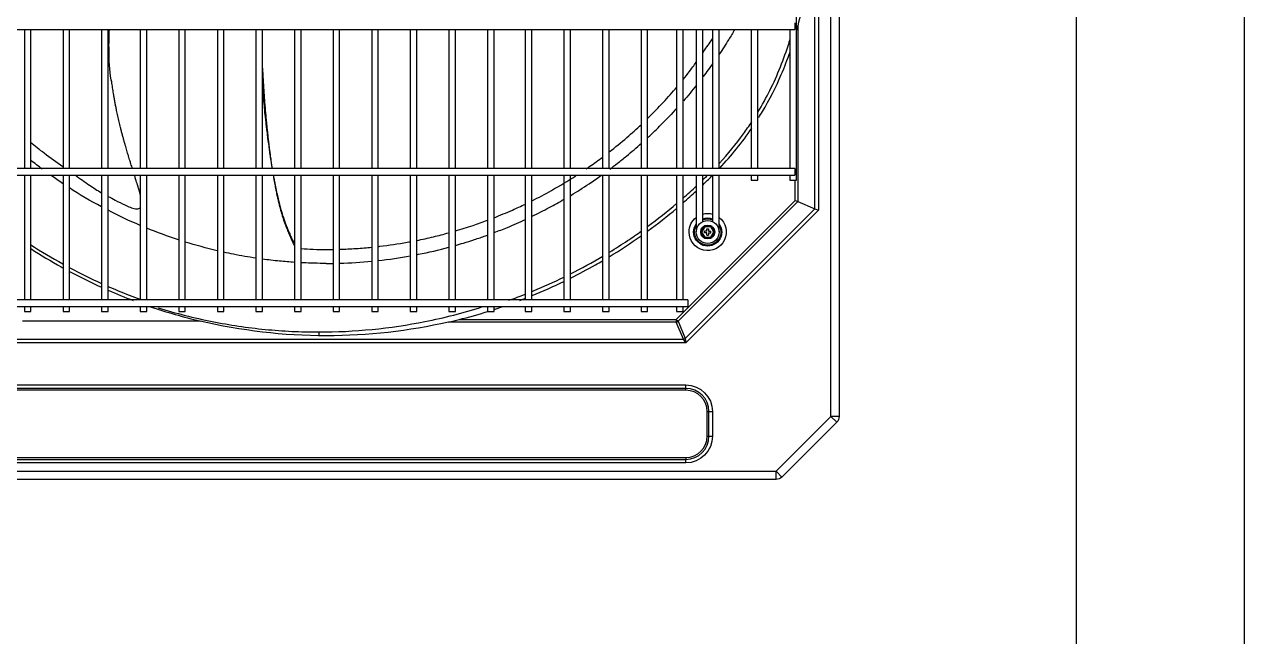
# Model space of a CAD drawing. Header units: millimetres. Extents: x 0 to 504600, y 0 to 118800.
# Drawn here: x 434756 to 435499, y 51698 to 52071 of the extents above; entities that cross this region are included whole.
import ezdxf

# ---------------------------------------------------------------- set-up
doc = ezdxf.new("R2010")
doc.units = ezdxf.units.MM
doc.header["$LTSCALE"] = 200
for name, color, linetype in [('LG-AIRCON', 240, 'Continuous'), ('PAD', 5, 'Continuous'), ('냉매배관평면도', 2, 'Continuous')]:
    doc.layers.add(name, color=color, linetype=linetype)

# ---------------------------------------------------------------- blocks, each defined once
blk = doc.blocks.new('UXB1', base_point=(168674.67, -72229.04))
at = {"layer": 'LG-AIRCON', "color": 0}
for p, q in [((169288.54, -72188.83), (169288.54, -71507.37)), ((169293.54, -71507.37), (169293.54, -72188.83)), ((169278.82, -72062.34), (169278.82, -71574.19)), ((169280.94, -71572.66), (169280.94, -72063.22)), ((169267.49, -72044.9), (169267.49, -71590.98)), ((168081.96, -71953.12), (169266.49, -71953.12)), ((168797.42, -71953.11), (168797.42, -72037.9)), ((168801.42, -72037.9), (168801.42, -71953.11)), ((168820.92, -71953.11), (168820.92, -72037.9)), ((168824.92, -72037.9), (168824.92, -71953.11)), ((168844.41, -71953.11), (168844.41, -72037.9)), ((168848.41, -72037.9), (168848.41, -71953.11)), ((168867.91, -71953.11), (168867.91, -72037.9)), ((168871.91, -72037.9), (168871.91, -71953.11)), ((168891.41, -71953.11), (168891.41, -72037.9)), ((168895.41, -72037.9), (168895.41, -71953.11)), ((168914.9, -71953.11), (168914.9, -72037.9)), ((168918.9, -72037.9), (168918.9, -71953.11)), ((168938.4, -71953.11), (168938.4, -72037.9)), ((168942.4, -72037.9), (168942.4, -71953.11)), ((168961.9, -71953.11), (168961.9, -72037.9)), ((168965.9, -72037.9), (168965.9, -71953.11)), ((168985.39, -71953.11), (168985.39, -72037.9)), ((168989.39, -72037.9), (168989.39, -71953.11)), ((169008.89, -71953.11), (169008.89, -72037.9)), ((169012.89, -72037.9), (169012.89, -71953.11)), ((169032.38, -71953.11), (169032.38, -72037.9)), ((169036.38, -72037.9), (169036.38, -71953.11)), ((169055.88, -71953.11), (169055.88, -72037.9)), ((169059.88, -72037.9), (169059.88, -71953.11)), ((169079.38, -71953.11), (169079.38, -72037.9)), ((169083.38, -72037.9), (169083.38, -71953.11)), ((169102.44, -71953.11), (169102.44, -72037.9)), ((169106.44, -72037.9), (169106.44, -71953.11)), ((169125.94, -71953.11), (169125.94, -72037.9)), ((169129.94, -72037.9), (169129.94, -71953.11)), ((169149.44, -71953.11), (169149.44, -72037.9)), ((169153.44, -72037.9), (169153.44, -71953.11)), ((169172.93, -71953.11), (169172.93, -72037.9)), ((169176.93, -72037.9), (169176.93, -71953.11)), ((169194.5, -71953.11), (169194.5, -72037.9)), ((169198.5, -72037.9), (169198.5, -71953.11)), ((169206.5, -71953.12), (169206.5, -72037.91)), ((169210.5, -72037.91), (169210.5, -71953.12)), ((169216.49, -71953.12), (169216.49, -72037.9)), ((169220.49, -72037.9), (169220.49, -71953.12)), ((169239.99, -71953.12), (169239.99, -72037.9)), ((169243.99, -72037.9), (169243.99, -71953.12)), ((169263.49, -71953.12), (169263.49, -72037.9)), ((169266.49, -71949.12), (169266.49, -71951.12)), ((169266.49, -71951.12), (169266.49, -71953.12)), ((169268.34, -71950.89), (169268.34, -72058)), ((169266.49, -72037.91), (168081.96, -72037.91)), ((168081.96, -72041.9), (169266.49, -72041.9)), ((168797.42, -72041.9), (168797.42, -72117.89)), ((168801.42, -72117.89), (168801.42, -72041.9)), ((168820.92, -72041.9), (168820.92, -72117.89)), ((168824.92, -72117.89), (168824.92, -72041.9)), ((168844.41, -72041.9), (168844.41, -72117.89)), ((168848.41, -72117.89), (168848.41, -72041.9)), ((168867.91, -72041.9), (168867.91, -72117.89)), ((168871.91, -72117.89), (168871.91, -72041.9)), ((168891.41, -72041.9), (168891.41, -72117.89)), ((168895.41, -72117.89), (168895.41, -72041.9)), ((168914.9, -72041.9), (168914.9, -72117.89)), ((168918.9, -72117.89), (168918.9, -72041.9)), ((168938.4, -72041.9), (168938.4, -72117.89)), ((168942.4, -72117.89), (168942.4, -72041.9)), ((168961.9, -72041.9), (168961.9, -72117.89)), ((168965.9, -72117.89), (168965.9, -72041.9)), ((168985.39, -72041.9), (168985.39, -72117.89)), ((168989.39, -72117.89), (168989.39, -72041.9)), ((169008.89, -72041.9), (169008.89, -72117.89)), ((169012.89, -72117.89), (169012.89, -72041.9)), ((169032.38, -72041.9), (169032.38, -72117.89)), ((169036.38, -72117.89), (169036.38, -72041.9)), ((169055.88, -72041.9), (169055.88, -72117.89)), ((169059.88, -72117.89), (169059.88, -72041.9)), ((169079.38, -72041.9), (169079.38, -72117.89)), ((169083.38, -72117.89), (169083.38, -72041.9)), ((169102.44, -72041.9), (169102.44, -72117.89)), ((169106.44, -72117.89), (169106.44, -72041.9)), ((169125.94, -72041.9), (169125.94, -72117.89)), ((169129.94, -72117.89), (169129.94, -72041.9)), ((169149.44, -72041.9), (169149.44, -72117.89)), ((169153.44, -72117.89), (169153.44, -72041.9)), ((169172.93, -72041.9), (169172.93, -72117.89)), ((169176.93, -72117.89), (169176.93, -72041.9)), ((169194.5, -72041.9), (169194.5, -72117.89)), ((169198.5, -72117.89), (169198.5, -72041.9)), ((169206.5, -72041.9), (169206.5, -72053.25)), ((169210.5, -72053.25), (169210.5, -72041.9)), ((169216.49, -72041.9), (169216.49, -72053.25)), ((169220.49, -72053.25), (169220.49, -72041.9)), ((169239.99, -72041.9), (169239.99, -72044.9)), ((169243.99, -72044.9), (169243.99, -72041.9)), ((169263.49, -72041.9), (169263.49, -72044.9)), ((169266.49, -72037.91), (169266.49, -72039.9)), ((169266.49, -72039.9), (169266.49, -72041.9)), ((169239.99, -72044.9), (169243.99, -72044.9)), ((169263.49, -72044.9), (169267.49, -72044.9)), ((169266.79, -72057.36), (169266.79, -72044.9)), ((169194.36, -72129.78), (169266.79, -72057.36)), ((169268.34, -72058), (169195.46, -72130.88)), ((169206.5, -72053.25), (169206.5, -72056.08)), ((169206.5, -72056.08), (169206.5, -72059.73)), ((169206.5, -72056.08), (169206.5, -72056.08)), ((169210.5, -72056.08), (169210.5, -72053.25)), ((169210.5, -72059.73), (169210.5, -72056.08)), ((169216.49, -72053.25), (169216.49, -72056.07)), ((169216.49, -72056.07), (169216.49, -72059.73)), ((169220.49, -72056.07), (169220.49, -72053.25)), ((169220.49, -72059.73), (169220.49, -72056.07)), ((169266.79, -72057.36), (169268.34, -72058)), ((169268.34, -72058), (169278.82, -72062.34)), ((169199.8, -72141.36), (169278.82, -72062.34)), ((169280.94, -72063.22), (169200.23, -72143.93)), ((169206.5, -72059.73), (169206.5, -72059.73)), ((169206.5, -72059.73), (169206.5, -72062.56)), ((169206.5, -72062.56), (169206.5, -72076.33)), ((169210.5, -72062.56), (169210.5, -72059.73)), ((169210.5, -72070.16), (169210.5, -72062.56)), ((169216.49, -72059.73), (169216.49, -72062.56)), ((169216.49, -72062.56), (169216.49, -72070.16)), ((169220.49, -72062.56), (169220.49, -72059.73)), ((169220.49, -72076.33), (169220.49, -72062.56)), ((169278.82, -72062.34), (169280.94, -72063.22)), ((169209.25, -72076.49), (169211.37, -72072.81)), ((169211.66, -72073.31), (169209.82, -72076.49)), ((169211.37, -72072.81), (169215.62, -72072.81)), ((169211.37, -72072.81), (169211.66, -72073.31)), ((169215.33, -72073.31), (169211.66, -72073.31)), ((169215.33, -72073.31), (169215.62, -72072.81)), ((169217.17, -72076.49), (169215.33, -72073.31)), ((169215.62, -72072.81), (169217.75, -72076.49)), ((169211.37, -72080.17), (169209.25, -72076.49)), ((169209.25, -72076.49), (169209.82, -72076.49)), ((169209.82, -72076.49), (169211.66, -72079.67)), ((169211.37, -72080.17), (169211.66, -72079.67)), ((169215.62, -72080.17), (169211.37, -72080.17)), ((169213, -72075.99), (169211.5, -72075.99)), ((169211.5, -72076.99), (169211.5, -72075.99)), ((169213, -72076.99), (169211.5, -72076.99)), ((169211.66, -72079.67), (169215.33, -72079.67)), ((169213, -72074.49), (169214, -72074.49)), ((169213, -72075.99), (169213, -72074.49)), ((169213, -72078.49), (169213, -72076.99)), ((169213, -72078.49), (169214, -72078.49)), ((169214, -72074.49), (169214, -72075.99)), ((169214, -72075.99), (169215.5, -72075.99)), ((169214, -72076.99), (169214, -72078.49)), ((169214, -72076.99), (169215.5, -72076.99)), ((169215.33, -72079.67), (169217.17, -72076.49)), ((169215.33, -72079.67), (169215.62, -72080.17)), ((169215.5, -72076.99), (169215.5, -72075.99)), ((169217.75, -72076.49), (169215.62, -72080.17)), ((169217.17, -72076.49), (169217.75, -72076.49)), ((169201.5, -72117.89), (168146.95, -72117.89)), ((169201.5, -72117.89), (169201.5, -72119.89)), ((168146.95, -72121.89), (169201.5, -72121.89)), ((168797.42, -72121.89), (168797.42, -72124.89)), ((168797.42, -72124.89), (168801.42, -72124.89)), ((168801.42, -72124.89), (168801.42, -72121.89)), ((168820.92, -72121.89), (168820.92, -72124.89)), ((168820.92, -72124.89), (168824.92, -72124.89)), ((168824.92, -72124.89), (168824.92, -72121.89)), ((168844.41, -72121.89), (168844.41, -72124.89)), ((168844.41, -72124.89), (168848.41, -72124.89)), ((168848.41, -72124.89), (168848.41, -72121.89)), ((168867.91, -72121.89), (168867.91, -72124.89)), ((168867.91, -72124.89), (168871.91, -72124.89)), ((168871.91, -72124.89), (168871.91, -72121.89)), ((168891.41, -72121.89), (168891.41, -72124.89)), ((168891.41, -72124.89), (168895.41, -72124.89)), ((168895.41, -72124.89), (168895.41, -72121.89)), ((168914.9, -72121.89), (168914.9, -72124.89)), ((168914.9, -72124.89), (168918.9, -72124.89)), ((168918.9, -72124.89), (168918.9, -72121.89)), ((168938.4, -72121.89), (168938.4, -72124.89)), ((168938.4, -72124.89), (168942.4, -72124.89)), ((168942.4, -72124.89), (168942.4, -72121.89)), ((168961.9, -72121.89), (168961.9, -72124.89)), ((168961.9, -72124.89), (168965.9, -72124.89)), ((168965.9, -72124.89), (168965.9, -72121.89)), ((168985.39, -72121.89), (168985.39, -72124.89)), ((168985.39, -72124.89), (168989.39, -72124.89)), ((168989.39, -72124.89), (168989.39, -72121.89)), ((169008.89, -72121.89), (169008.89, -72124.89)), ((169008.89, -72124.89), (169012.89, -72124.89)), ((169012.89, -72124.89), (169012.89, -72121.89)), ((169032.38, -72121.89), (169032.38, -72124.89)), ((169032.38, -72124.89), (169036.38, -72124.89)), ((169036.38, -72124.89), (169036.38, -72121.89)), ((169055.88, -72121.89), (169055.88, -72124.89)), ((169055.88, -72124.89), (169059.88, -72124.89)), ((169059.88, -72124.89), (169059.88, -72121.89)), ((169079.38, -72121.89), (169079.38, -72124.89)), ((169079.38, -72124.89), (169083.38, -72124.89)), ((169083.38, -72124.89), (169083.38, -72121.89)), ((169102.44, -72121.89), (169102.44, -72124.89)), ((169102.44, -72124.89), (169106.44, -72124.89)), ((169106.44, -72124.89), (169106.44, -72121.89)), ((169125.94, -72121.89), (169125.94, -72124.89)), ((169125.94, -72124.89), (169129.94, -72124.89)), ((169129.94, -72124.89), (169129.94, -72121.89)), ((169149.44, -72121.89), (169149.44, -72124.89)), ((169149.44, -72124.89), (169153.44, -72124.89)), ((169153.44, -72124.89), (169153.44, -72121.89)), ((169172.93, -72121.89), (169172.93, -72124.89)), ((169172.93, -72124.89), (169176.93, -72124.89)), ((169176.93, -72124.89), (169176.93, -72121.89)), ((169194.5, -72121.89), (169194.5, -72124.89)), ((169194.5, -72124.89), (169198.5, -72124.89)), ((169198.5, -72124.89), (169198.5, -72121.89)), ((169201.5, -72119.89), (169201.5, -72121.89)), ((168904.43, -72130.69), (168796.21, -72130.69)), ((169194.36, -72131.34), (169055.6, -72131.34)), ((169062.09, -72129.78), (169194.36, -72129.78)), ((169194.36, -72129.78), (169194.36, -72131.34)), ((169194.36, -72129.78), (169195.46, -72130.88)), ((169198.7, -72141.81), (169194.36, -72131.34)), ((169195.46, -72130.88), (169199.8, -72141.36)), ((169200.23, -72143.93), (168148.66, -72143.93)), ((168150.18, -72141.81), (169198.7, -72141.81)), ((169200.23, -72143.93), (169198.7, -72141.81)), ((169199.8, -72141.36), (169200.23, -72143.93)), ((168148.72, -72169.6), (169200.16, -72169.6)), ((169200.16, -72171.73), (169200.16, -72169.6)), ((169200.16, -72171.73), (168148.72, -72171.73)), ((169200.16, -72172.85), (168148.72, -72172.85)), ((169200.16, -72172.85), (169200.16, -72171.73)), ((169213.16, -72200.84), (169213.16, -72185.85)), ((169213.16, -72185.85), (169214.28, -72185.85)), ((169214.28, -72200.84), (169214.28, -72185.85)), ((169214.28, -72185.85), (169216.4, -72185.85)), ((169216.4, -72185.85), (169216.4, -72200.84)), ((169255.13, -72222.16), (169288.54, -72188.83)), ((169292.07, -72192.36), (169258.67, -72225.69)), ((169292.07, -72192.36), (169288.54, -72188.83)), ((169293.54, -72188.83), (169288.54, -72188.83)), ((169213.16, -72200.84), (169214.28, -72200.84)), ((169214.28, -72200.84), (169216.4, -72200.84)), ((168148.72, -72213.84), (169200.16, -72213.84)), ((168148.72, -72214.96), (169200.16, -72214.96)), ((169200.16, -72213.84), (169200.16, -72214.96)), ((169200.16, -72217.08), (169200.16, -72214.96)), ((168094.22, -72222.16), (169255.13, -72222.16)), ((169200.16, -72217.08), (168148.72, -72217.08)), ((169255.13, -72227.16), (169255.13, -72222.16)), ((169258.67, -72225.69), (169255.13, -72222.16)), ((169255.13, -72227.16), (168094.22, -72227.16))]:
    blk.add_line(p, q, dxfattribs=at)
for radius in [7, 4.25, 4.25]:
    blk.add_circle((169213.5, -72076.49), radius, dxfattribs=at)
at = {"layer": 'LG-AIRCON', "color": 0, "extrusion": (0, 0, -1)}
for centre, radius, start, end in [((-169213.5, -72076.49), 11.33, 74.66068, 105.34505), ((-169213.5, -72076.49), 11.33, 0, 51.86254), ((-169213.5, -72076.49), 11.33, 128.14308, 0), ((-169213.5, -72076.49), 8.56, 0, 35.21806), ((-169213.5, -72076.49), 8.56, 144.78738, 0), ((-169213.5, -72076.49), 8, 0, 28.98565), ((-169213.5, -72076.49), 8, 151.01995, 0), ((-169213.5, -72076.49), 8.56, 69.51378, 110.49186), ((-169213.5, -72076.49), 8, 67.99492, 112.01069), ((-169200.16, -72185.85), 16.24, 90, 180), ((-169288.54, -72188.83), 5, 180, 225), ((-169200.16, -72200.84), 16.24, 180, 270), ((-169255.13, -72222.16), 5, 225, 270)]:
    blk.add_arc(centre, radius, start, end, dxfattribs=at)
at = {"layer": 'LG-AIRCON', "color": 0}
for centre, radius, start, end in [((169200.16, -72185.85), 14.12, 0, 90), ((169200.16, -72185.85), 13, 0, 90), ((169200.16, -72200.84), 14.12, 270, 0), ((169200.16, -72200.84), 13, 270, 0)]:
    blk.add_arc(centre, radius, start, end, dxfattribs=at)
for centre in [(169194.36, -72129.78), (169198.7, -72140.26)]:
    blk.add_ellipse(centre, major_axis=(2.03, 0.84), ratio=0.678598, start_param=4.438375, end_param=4.986403, dxfattribs=at)
for points, knots in [([(169276.7, -71808.1), (169276.7, -71832.08), (169276.26, -71856.04), (169275.17, -71885.97), (169274.92, -71891.95), (169274.37, -71903.9), (169274.1, -71909.87), (169273, -71927.74), (169271.2, -71939.42), (169268.34, -71950.89)], [0, 0, 0, 0, 0.5, 0.5, 0.625, 0.625, 0.75, 0.75, 1, 1, 1, 1]), ([(168850.43, -71984.62), (168850.37, -71984.32), (168849.19, -71978.19), (168848.86, -71967.61), (168848.94, -71957.37), (168849.15, -71953.12)], [0, 0, 0, 0, 0.028763, 0.596266, 1, 1, 1, 1]), ([(169229.94, -71953.29), (169228.76, -71955.28), (169225.72, -71960.31), (169222.53, -71965.24), (169220.55, -71968.19)], [0, 0, 0, 0, 0.394402, 1, 1, 1, 1]), ([(169210.49, -71967.38), (169212.19, -71964.94), (169214.17, -71962.09), (169216.21, -71959.27), (169216.49, -71958.88)], [0, 0, 0, 0, 0.861799, 1, 1, 1, 1]), ([(169244.08, -72003.5), (169246.69, -71999.19), (169249.12, -71994.77), (169256.04, -71980.94), (169259.97, -71971.11), (169263.23, -71960.49), (169263.44, -71959.79), (169263.65, -71959.08)], [0, 0, 0, 0, 0.31261, 0.31261, 0.954356, 0.954356, 1, 1, 1, 1]), ([(169244.57, -72006.85), (169245.34, -72005.62), (169246.1, -72004.37), (169251.13, -71995.91), (169255, -71988.34), (169260.29, -71976.03), (169262.07, -71971.41), (169263.67, -71966.73)], [0, 0, 0, 0, 0.098619, 0.098619, 0.666619, 0.666619, 1, 1, 1, 1]), ([(168942.4, -71976.82), (168942.41, -71976.96), (168942.44, -71977.61), (168942.49, -71978.76), (168942.58, -71980.41), (168942.65, -71981.87), (168942.74, -71983.49), (168942.83, -71984.94), (168942.92, -71986.56), (168943.02, -71988.17), (168943.12, -71989.62), (168943.23, -71991.24), (168943.33, -71992.71), (168943.44, -71994.35), (168943.55, -71995.82), (168943.66, -71997.26), (168943.79, -71998.85), (168943.92, -72000.43), (168944.05, -72002), (168944.19, -72003.58), (168944.31, -72004.99), (168944.45, -72006.56), (168944.59, -72007.98), (168944.74, -72009.57), (168944.88, -72011), (168945.02, -72012.42), (168945.18, -72013.97), (168945.33, -72015.36), (168945.5, -72016.88), (168945.65, -72018.25), (168945.82, -72019.77), (168946, -72021.29), (168946.17, -72022.65), (168946.35, -72024.16), (168946.52, -72025.53), (168946.72, -72027.05), (168946.9, -72028.42), (168947.08, -72029.77), (168947.28, -72031.25), (168947.47, -72032.56), (168947.68, -72034.02), (168947.85, -72035.18), (168948.06, -72036.58), (168948.19, -72037.4), (168948.27, -72037.92)], [0, 0, 0, 0, 0.006537, 0.029522, 0.052508, 0.083155, 0.098479, 0.129126, 0.152111, 0.175096, 0.205744, 0.221067, 0.251714, 0.2747, 0.297685, 0.32067, 0.343656, 0.374303, 0.397288, 0.420274, 0.450921, 0.466244, 0.496892, 0.519877, 0.542862, 0.565848, 0.588833, 0.61948, 0.634804, 0.665451, 0.688436, 0.711422, 0.742069, 0.757393, 0.78804, 0.811025, 0.83401, 0.856996, 0.879981, 0.910628, 0.925952, 0.956599, 0.971923, 1, 1, 1, 1]), ([(169198.66, -71983.52), (169199.92, -71981.97), (169202.6, -71978.53), (169205.16, -71974.98), (169206.54, -71973.04)], [0, 0, 0, 0, 0.45942, 1, 1, 1, 1]), ([(168863.19, -72037.92), (168863.19, -72037.91), (168863.04, -72037.44), (168862.74, -72036.48), (168862.33, -72035.18), (168861.91, -72033.86), (168861.5, -72032.52), (168861.08, -72031.15), (168860.66, -72029.78), (168860.24, -72028.39), (168859.78, -72026.83), (168859.32, -72025.26), (168858.91, -72023.85), (168858.46, -72022.26), (168858.06, -72020.83), (168857.56, -72019.03), (168857.17, -72017.58), (168856.69, -72015.76), (168856.31, -72014.28), (168855.89, -72012.6), (168855.52, -72011.09), (168855.1, -72009.36), (168854.7, -72007.63), (168854.31, -72005.9), (168853.93, -72004.17), (168853.52, -72002.25), (168853.17, -72000.51), (168852.79, -71998.58), (168852.5, -71997.03), (168852.15, -71995.08), (168851.84, -71993.33), (168851.52, -71991.35), (168851.24, -71989.56), (168850.98, -71987.74), (168850.73, -71985.92), (168850.57, -71984.7), (168850.49, -71984.1)], [0, 0, 0, 0, 0.000068, 0.030993, 0.061917, 0.082534, 0.113458, 0.144382, 0.164999, 0.195923, 0.226847, 0.257772, 0.288696, 0.309313, 0.350545, 0.371161, 0.412394, 0.43301, 0.474243, 0.494859, 0.525784, 0.556708, 0.587632, 0.618557, 0.649481, 0.680406, 0.721638, 0.742255, 0.783487, 0.804103, 0.845336, 0.87626, 0.907185, 0.938109, 0.969034, 1, 1, 1, 1]), ([(168942.39, -71989.03), (168942.43, -71989.36), (168942.58, -71990.65), (168942.7, -71992.52), (168942.83, -71994.71), (168943.05, -71997), (168943.35, -71999.39), (168943.54, -72001.52), (168943.66, -72003.32), (168943.82, -72005.03), (168944.18, -72007.2), (168944.37, -72009.76), (168944.6, -72012.03), (168944.9, -72014.32), (168945.24, -72016.61), (168945.46, -72018.85), (168945.8, -72021.8), (168946.25, -72024.04), (168946.52, -72026.67), (168946.85, -72029.17), (168947.31, -72031.81), (168947.66, -72034.04), (168947.92, -72035.89), (168948.1, -72037.03), (168948.22, -72037.66), (168948.27, -72037.91)], [0, 0, 0, 0, 0.018147, 0.072604, 0.104033, 0.137751, 0.209267, 0.273712, 0.29859, 0.319902, 0.366361, 0.424834, 0.458218, 0.494226, 0.568305, 0.629107, 0.652171, 0.729744, 0.761435, 0.795633, 0.869455, 0.937429, 0.963885, 0.985806, 1, 1, 1, 1]), ([(169177.12, -72007.07), (169180.31, -72003.95), (169186.27, -71997.84), (169192.05, -71991.42), (169194.71, -71988.29)], [0, 0, 0, 0, 0.526998, 1, 1, 1, 1]), ([(169153.57, -72027.74), (169157.19, -72024.91), (169163.79, -72019.49), (169170.21, -72013.67), (169173.12, -72010.93)], [0, 0, 0, 0, 0.541295, 1, 1, 1, 1]), ([(169220.59, -72034.6), (169225.85, -72028.94), (169230.76, -72022.97), (169237.01, -72014.38), (169238.7, -72011.93), (169240.33, -72009.45)], [0, 0, 0, 0, 0.719648, 0.719648, 1, 1, 1, 1]), ([(168801.17, -72021.79), (168803.85, -72024.04), (168810.22, -72029.14), (168816.97, -72033.83), (168820.84, -72036.52)], [0, 0, 0, 0, 0.431303, 1, 1, 1, 1]), ([(169153.89, -72038.19), (169155.44, -72037.03), (169156.98, -72035.85), (169160.39, -72033.2), (169162.25, -72031.72), (169167.17, -72027.68), (169170.19, -72025.1), (169173.16, -72022.45)], [0, 0, 0, 0, 0.233835, 0.233835, 0.520573, 0.520573, 1, 1, 1, 1]), ([(169139.53, -72038.03), (169140.27, -72037.52), (169143.64, -72035.19), (169146.98, -72032.76), (169149.56, -72030.82)], [0, 0, 0, 0, 0.220681, 1, 1, 1, 1]), ([(168820.92, -72047.1), (168820.85, -72047.05), (168820.77, -72047), (168818.35, -72045.39), (168816.03, -72043.78), (168813.73, -72042.15)], [0, 0, 0, 0, 0.030043, 0.030043, 1, 1, 1, 1]), ([(168828.49, -72041.9), (168831.35, -72043.96), (168836.46, -72047.76), (168841.9, -72051.12), (168844.36, -72052.54)], [0, 0, 0, 0, 0.555414, 1, 1, 1, 1]), ([(168867.92, -72053.57), (168867.89, -72053.43), (168867.79, -72053.06), (168867.63, -72052.43), (168867.43, -72051.69), (168867.18, -72050.81), (168866.92, -72049.9), (168866.61, -72048.84), (168866.32, -72047.89), (168866.03, -72046.91), (168865.72, -72045.92), (168865.36, -72044.77), (168864.99, -72043.59), (168864.67, -72042.6), (168864.5, -72042.05), (168864.42, -72041.8)], [0, 0, 0, 0, 0.041171, 0.11053, 0.17989, 0.249249, 0.353288, 0.422648, 0.526687, 0.596046, 0.665406, 0.769445, 0.873484, 0.942844, 1, 1, 1, 1]), ([(168948.91, -72041.9), (168948.91, -72041.91), (168948.99, -72042.36), (168949.13, -72043.24), (168949.36, -72044.53), (168949.56, -72045.66), (168949.79, -72046.92), (168949.99, -72048.03), (168950.25, -72049.4), (168950.47, -72050.49), (168950.74, -72051.84), (168950.96, -72052.92), (168951.21, -72054.12), (168951.45, -72055.18), (168951.71, -72056.37), (168951.99, -72057.56), (168952.24, -72058.61), (168952.49, -72059.66), (168952.76, -72060.7), (168953.03, -72061.73), (168953.3, -72062.75), (168953.58, -72063.75), (168953.87, -72064.74), (168954.15, -72065.69), (168954.45, -72066.68), (168954.76, -72067.64), (168955.04, -72068.47), (168955.31, -72069.29), (168955.64, -72070.22), (168955.97, -72071.14), (168956.26, -72071.93), (168956.56, -72072.71), (168956.86, -72073.48), (168957.2, -72074.34), (168957.5, -72075.08), (168957.8, -72075.8), (168958.05, -72076.41), (168958.31, -72077.02), (168958.59, -72077.7), (168958.88, -72078.36), (168959.16, -72079.02), (168959.39, -72079.53), (168959.63, -72080.09), (168959.83, -72080.54), (168960.06, -72081.08), (168960.24, -72081.49), (168960.44, -72081.96), (168960.63, -72082.38), (168960.78, -72082.73), (168960.94, -72083.1), (168961.01, -72083.26), (168961.03, -72083.3)], [0, 0, 0, 0, 0.000919, 0.026107, 0.051295, 0.076483, 0.093275, 0.126859, 0.143651, 0.177235, 0.194027, 0.227611, 0.244403, 0.269591, 0.294779, 0.319967, 0.345155, 0.361947, 0.387135, 0.412323, 0.429115, 0.454303, 0.479491, 0.496283, 0.521471, 0.546659, 0.563451, 0.580243, 0.605431, 0.630619, 0.647411, 0.664203, 0.689391, 0.706183, 0.731372, 0.748164, 0.764956, 0.781748, 0.79854, 0.823728, 0.84052, 0.857312, 0.874104, 0.890896, 0.907688, 0.92448, 0.941272, 0.958064, 0.974856, 0.991648, 1, 1, 1, 1]), ([(168949.02, -72041.9), (168949.03, -72041.98), (168949.12, -72042.56), (168949.29, -72043.66), (168949.63, -72045.65), (168950.25, -72048.54), (168950.69, -72050.87), (168951.46, -72054.38), (168952.1, -72056.42), (168952.61, -72058.79), (168953, -72060.59), (168953.47, -72062.41), (168953.91, -72063.88), (168954.19, -72064.83), (168954.46, -72065.74), (168954.87, -72066.97), (168955.47, -72068.77), (168956.68, -72072.18), (168958.2, -72075.92), (168959.76, -72079.5), (168960.65, -72081.28), (168961.19, -72082.41), (168961.51, -72083.28), (168961.59, -72084.21), (168961.68, -72084.66), (168961.7, -72084.85)], [0, 0, 0, 0, 0.005394, 0.035574, 0.066603, 0.130629, 0.243655, 0.266475, 0.346531, 0.38044, 0.417111, 0.456558, 0.498164, 0.521749, 0.531848, 0.564447, 0.595782, 0.649695, 0.782565, 0.838846, 0.88891, 0.914609, 0.933595, 0.963425, 1, 1, 1, 1]), ([(169106.49, -72057.51), (169110.49, -72055.5), (169119.46, -72050.74), (169128.33, -72045.39), (169133.21, -72042.23)], [0, 0, 0, 0, 0.44453, 1, 1, 1, 1]), ([(169130.11, -72054.18), (169133.88, -72051.91), (169137.59, -72049.56), (169143.68, -72045.5), (169146.08, -72043.84), (169148.46, -72042.15)], [0, 0, 0, 0, 0.601739, 0.601739, 1, 1, 1, 1]), ([(168848.4, -72054.8), (168849.84, -72055.57), (168853.19, -72057.33), (168857.62, -72059.55), (168861.74, -72061.45), (168864.45, -72062.34), (168866.47, -72062.43), (168867.36, -72062.2), (168867.8, -72061.93), (168867.91, -72061.85)], [0, 0, 0, 0, 0.231844, 0.538128, 0.699931, 0.858126, 0.923343, 0.979536, 1, 1, 1, 1]), ([(169106.59, -72066.91), (169110.12, -72065.2), (169113.61, -72063.43), (169120.1, -72059.96), (169123.12, -72058.29), (169126.1, -72056.55)], [0, 0, 0, 0, 0.531495, 0.531495, 1, 1, 1, 1]), ([(169083.39, -72067.79), (169087.14, -72066.32), (169093.51, -72063.66), (169099.86, -72060.73), (169102.48, -72059.47)], [0, 0, 0, 0, 0.58808, 1, 1, 1, 1]), ([(169059.87, -72075.83), (169063.44, -72074.78), (169069.95, -72072.74), (169076.45, -72070.42), (169079.38, -72069.33)], [0, 0, 0, 0, 0.549857, 1, 1, 1, 1]), ([(169083.48, -72076.84), (169086.19, -72075.82), (169088.87, -72074.75), (169095.26, -72072.11), (169098.94, -72070.49), (169102.58, -72068.8)], [0, 0, 0, 0, 0.416753, 0.416753, 1, 1, 1, 1]), ([(169036.38, -72081.62), (169039.75, -72080.95), (169046.25, -72079.51), (169052.75, -72077.83), (169055.87, -72076.97)], [0, 0, 0, 0, 0.520178, 1, 1, 1, 1]), ([(169059.94, -72084.63), (169061.54, -72084.18), (169063.14, -72083.71), (169067, -72082.54), (169069.26, -72081.83), (169073.77, -72080.34), (169076.02, -72079.57), (169078.67, -72078.62), (169079.08, -72078.47), (169079.5, -72078.32)], [0, 0, 0, 0, 0.243898, 0.243898, 0.590099, 0.590099, 0.9363, 0.9363, 1, 1, 1, 1]), ([(169153.69, -72088.77), (169157.43, -72086.48), (169161.11, -72084.13), (169167.6, -72079.79), (169170.43, -72077.83), (169173.23, -72075.82)], [0, 0, 0, 0, 0.558497, 0.558497, 1, 1, 1, 1]), ([(168801.38, -72086.63), (168807.43, -72090.55), (168813.6, -72094.26), (168820.18, -72097.93), (168820.51, -72098.12), (168820.85, -72098.3)], [0, 0, 0, 0, 0.948829, 0.948829, 1, 1, 1, 1]), ([(168961.12, -72083.51), (168961.29, -72083.82), (168961.59, -72084.36), (168961.81, -72084.74), (168961.9, -72084.9)], [0, 0, 0, 0, 0.532534, 1, 1, 1, 1]), ([(168965.91, -72086.55), (168968.39, -72086.77), (168973.75, -72087.12), (168980.22, -72087.16), (168984.24, -72087.11), (168985.41, -72087.09)], [0, 0, 0, 0, 0.37572, 0.818355, 1, 1, 1, 1]), ([(168989.41, -72087), (168991.05, -72086.96), (168996.04, -72086.77), (169002.53, -72086.34), (169007.37, -72085.9), (169008.89, -72085.75)], [0, 0, 0, 0, 0.252208, 0.764491, 1, 1, 1, 1]), ([(169012.89, -72085.32), (169013.23, -72085.28), (169019.1, -72084.6), (169025.6, -72083.64), (169031.76, -72082.51), (169032.39, -72082.4)], [0, 0, 0, 0, 0.051596, 0.904233, 1, 1, 1, 1]), ([(169036.39, -72090.26), (169036.7, -72090.2), (169037.01, -72090.14), (169043.57, -72088.84), (169049.78, -72087.39), (169055.96, -72085.73)], [0, 0, 0, 0, 0.0469, 0.0469, 1, 1, 1, 1]), ([(168938.35, -72092.43), (168933.8, -72091.75), (168929.28, -72090.96), (168922.79, -72089.67), (168920.82, -72089.25), (168918.85, -72088.82)], [0, 0, 0, 0, 0.694891, 0.694891, 1, 1, 1, 1]), ([(168961.87, -72094.97), (168958.84, -72094.77), (168955.82, -72094.52), (168949.31, -72093.87), (168945.83, -72093.47), (168942.35, -72093)], [0, 0, 0, 0, 0.464066, 0.464066, 1, 1, 1, 1]), ([(168981.1, -72095.61), (168976.32, -72095.61), (168971.65, -72095.49), (168966.58, -72095.24), (168966.23, -72095.23), (168965.88, -72095.21)], [0, 0, 0, 0, 0.930665, 0.930665, 1, 1, 1, 1]), ([(169130.04, -72104.57), (169135.17, -72102), (169140.22, -72099.3), (169146.61, -72095.67), (169148.04, -72094.84), (169149.47, -72094)], [0, 0, 0, 0, 0.775009, 0.775009, 1, 1, 1, 1]), ([(168824.78, -72098.12), (168824.89, -72098.18), (168825, -72098.24), (168831.39, -72101.66), (168837.82, -72104.84), (168844.32, -72107.8)], [0, 0, 0, 0, 0.01719, 0.01719, 1, 1, 1, 1]), ([(168848.3, -72109.58), (168850.38, -72110.49), (168852.46, -72111.38), (168858.95, -72114.07), (168863.38, -72115.79), (168867.84, -72117.42)], [0, 0, 0, 0, 0.321462, 0.321462, 1, 1, 1, 1]), ([(169106.54, -72112.7), (169106.82, -72112.58), (169107.11, -72112.46), (169113.64, -72109.76), (169119.84, -72106.97), (169125.96, -72103.98)], [0, 0, 0, 0, 0.043139, 0.043139, 1, 1, 1, 1]), ([(168878.92, -72122.64), (168889.74, -72125.99), (168900.71, -72128.77), (168922.42, -72133.11), (168933.17, -72134.71), (168949.45, -72136.31), (168954.89, -72136.71), (168963.05, -72137.11), (168965.77, -72137.21), (168971.22, -72137.34), (168973.98, -72137.38), (168976.67, -72137.37)], [0, 0, 0, 0, 0.344826, 0.344826, 0.672413, 0.672413, 0.836207, 0.836207, 0.918103, 0.918103, 1, 1, 1, 1]), ([(168976.67, -72137.37), (168998.41, -72137.39), (169020.23, -72135.23), (169053.08, -72128.69), (169064.64, -72125.73), (169076.01, -72122.15)], [0, 0, 0, 0, 0.642828, 0.642828, 1, 1, 1, 1])]:
    blk.add_open_spline(points, degree=3, knots=knots, dxfattribs=at)
for points in [[(169267.5, -71954.16), (169267.79, -71953.06), (169268.08, -71951.97), (169268.34, -71950.89)], [(169216.73, -71973.72), (169214.78, -71976.46), (169212.79, -71979.17), (169210.75, -71981.85)], [(169206.62, -71987.15), (169204.06, -71990.36), (169201.44, -71993.53), (169198.73, -71996.61)], [(169194.74, -72001.06), (169191.63, -72004.44), (169188.44, -72007.74), (169185.24, -72011.05)], [(169177.16, -72018.82), (169179.9, -72016.29), (169182.6, -72013.69), (169185.24, -72011.05)], [(169220.83, -72037.52), (169228.01, -72029.95), (169234.51, -72021.89), (169240.34, -72013.34)], [(168808.3, -72038.18), (168805.94, -72036.43), (168803.61, -72034.63), (168801.31, -72032.8)], [(169210.6, -72044.69), (169211.54, -72043.78), (169212.47, -72042.87), (169213.4, -72041.95)], [(169210.66, -72047.67), (169212.41, -72045.99), (169214.14, -72044.29), (169215.86, -72042.57)], [(169215.86, -72042.57), (169216.07, -72042.37), (169216.28, -72042.16), (169216.49, -72041.95)], [(168844.4, -72061.19), (168837.72, -72057.61), (168831.19, -72053.75), (168824.81, -72049.65)], [(169198.5, -72055.82), (169201.25, -72053.41), (169203.96, -72050.96), (169206.63, -72048.47)], [(169198.63, -72058.66), (169201.36, -72056.29), (169204.05, -72053.87), (169206.71, -72051.4)], [(168867.86, -72072.48), (168861.24, -72069.65), (168854.73, -72066.58), (168848.34, -72063.28)], [(169177.07, -72075.87), (169183.03, -72071.51), (169188.84, -72066.95), (169194.51, -72062.18)], [(169177.12, -72073), (169183.1, -72068.59), (169188.92, -72063.99), (169194.59, -72059.19)], [(168891.33, -72081.3), (168884.76, -72079.15), (168878.28, -72076.77), (168871.88, -72074.16)], [(169153.55, -72091.57), (169160.18, -72087.54), (169166.66, -72083.29), (169172.97, -72078.81)], [(168801.26, -72084.21), (168807.62, -72088.33), (168814.13, -72092.25), (168820.79, -72095.94)], [(168914.83, -72087.9), (168908.28, -72086.36), (168901.8, -72084.58), (168895.38, -72082.59)], [(168981.1, -72095.61), (168982.53, -72095.61), (168983.96, -72095.6), (168985.4, -72095.58)], [(168989.4, -72095.49), (168995.93, -72095.3), (169002.43, -72094.89), (169008.89, -72094.27)], [(169012.91, -72093.85), (169019.45, -72093.13), (169025.96, -72092.18), (169032.42, -72091.01)], [(169130.01, -72101.97), (169136.65, -72098.62), (169143.18, -72095.04), (169149.58, -72091.25)], [(168824.89, -72100.51), (168831.28, -72103.93), (168837.76, -72107.13), (168844.33, -72110.12)], [(169106.6, -72115.22), (169113.14, -72112.55), (169119.62, -72109.66), (169125.99, -72106.57)], [(168848.39, -72111.93), (168853.45, -72114.15), (168858.57, -72116.24), (168863.74, -72118.2)], [(169092.49, -72118.09), (169095.84, -72116.89), (169099.18, -72115.64), (169102.5, -72114.32)], [(169099.19, -72118.13), (169100.32, -72117.7), (169101.45, -72117.27), (169102.57, -72116.83)], [(168874.27, -72121.99), (168884.12, -72125.35), (168894.17, -72128.25), (168904.43, -72130.69)], [(169062.09, -72129.78), (169067.95, -72128.32), (169073.75, -72126.7), (169079.49, -72124.92)], [(169083.48, -72123.66), (169085.06, -72123.15), (169086.62, -72122.63), (169088.19, -72122.09)], [(168981.39, -72139.69), (168955.03, -72139.72), (168929.39, -72136.63), (168904.43, -72130.69)], [(169055.6, -72131.34), (169031.49, -72136.86), (169006.77, -72139.72), (168981.39, -72139.69)], [(169055.6, -72131.34), (169057.74, -72130.85), (169059.92, -72130.33), (169062.09, -72129.78)], [(168976.67, -72137.37), (168976.67, -72137.95), (168976.67, -72138.78), (168976.67, -72139.68)]]:
    blk.add_open_spline(points, degree=3, dxfattribs=at)

msp = doc.modelspace()

# ---------------------------------------------------------------- linework, layer by layer
at = {"layer": 'PAD'}
msp.add_lwpolyline([(430699.72, 52719.58), (430699.72, 50319.58), (435499.39, 50319.58), (435499.39, 52719.58)], close=True, dxfattribs=at)
at = {"layer": '냉매배관평면도'}
msp.add_lwpolyline([(429869.85, 55935.83), (429869.85, 53507.36), (430529.36, 53507.36), (435396.89, 53507.36), (435396.89, 50858.9), (435032.3, 50858.9)], dxfattribs=at)

# ---------------------------------------------------------------- block references
at = {"layer": 'LG-AIRCON', "color": 7}
msp.add_blockref('UXB1', (434633.61, 51792.19), dxfattribs=at)

doc.saveas('drawing.dxf')
